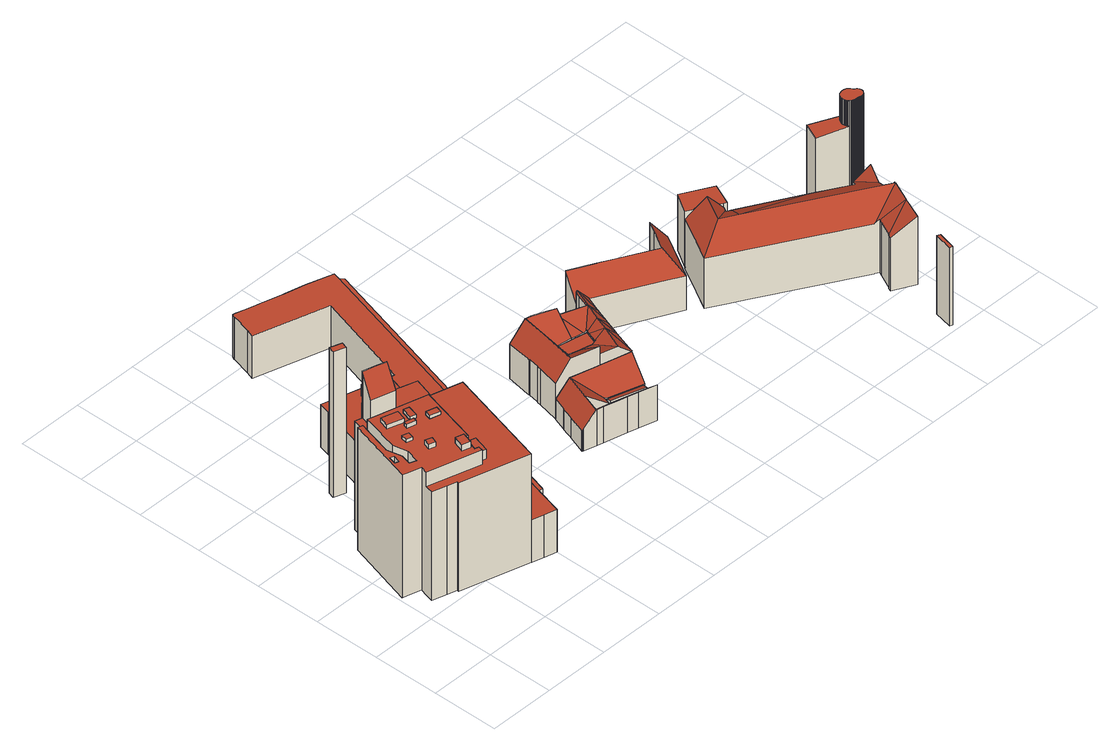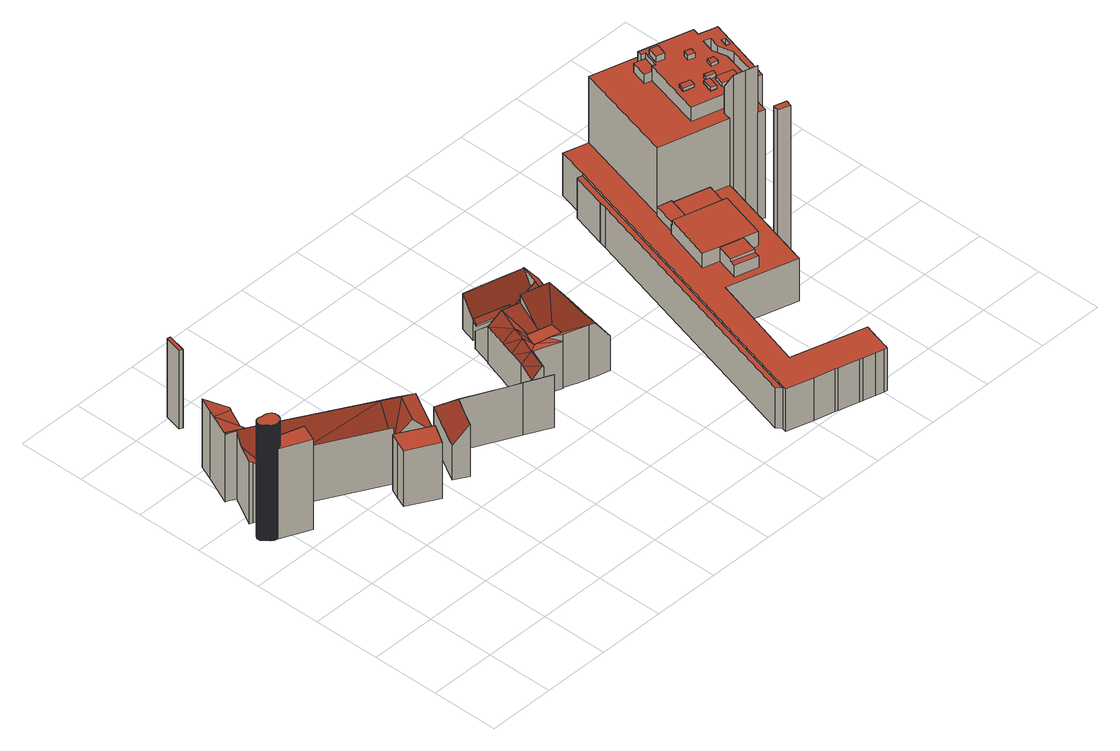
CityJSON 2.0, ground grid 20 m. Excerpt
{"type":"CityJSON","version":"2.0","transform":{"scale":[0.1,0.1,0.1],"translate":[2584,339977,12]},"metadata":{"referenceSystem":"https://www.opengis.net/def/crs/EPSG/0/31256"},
"CityObjects":{
"building1":{"type":"Building","children":["building1-1","building1-2","building1-3","building1-4","building1-5","building1-6","building1-7","building1-8","building1-9","building1-10","building1-11","building1-12","building1-13","building1-14"]},
"building1-1":{"type":"BuildingPart","attributes":{"Blattnummer":"105080","HoeheDach":"54","HoeheGrund":"14","NiedrigsteTraufeDesGebaeudes":"54","roofType":"FLACHDACH","measuredHeight":40.86},"parents":["building1"],"geometry":[{"type":"Solid","lod":"2","boundaries":[[[[0,1,2,3]],[[4,5,6,7]],[[5,0,3,6]],[[4,1,0,5]],[[7,2,1,4]],[[6,3,2,7]]]],"semantics":{"surfaces":[{"type":"GroundSurface"},{"type":"RoofSurface","Dachneigung":"90.0","Dachorientierung":"-1.0","Flaeche":"3.57"},{"type":"WallSurface"}],"values":[[0,1,2,2,2,2]]}}]},
"building1-2":{"type":"BuildingPart","attributes":{"Blattnummer":"105080","HoeheDach":"55","HoeheGrund":"13","NiedrigsteTraufeDesGebaeudes":"55","roofType":"FLACHDACH","measuredHeight":41.43},"parents":["building1"],"geometry":[{"type":"Solid","lod":"2","boundaries":[[[[8,9,10,11]],[[12,13,14,15]],[[13,8,11,14]],[[12,9,8,13]],[[15,10,9,12]],[[14,11,10,15]]]],"semantics":{"surfaces":[{"type":"GroundSurface"},{"type":"RoofSurface","Dachneigung":"90.0","Dachorientierung":"-1.0","Flaeche":"3.97"},{"type":"WallSurface"}],"values":[[0,1,2,2,2,2]]}}]},
"building1-3":{"type":"BuildingPart","attributes":{"Blattnummer":"105080","HoeheDach":"55","HoeheGrund":"13","NiedrigsteTraufeDesGebaeudes":"55","roofType":"FLACHDACH","measuredHeight":41.87},"parents":["building1"],"geometry":[{"type":"Solid","lod":"2","boundaries":[[[[16,17,18,19]],[[20,21,22,23]],[[21,16,19,22]],[[20,17,16,21]],[[23,18,17,20]],[[22,19,18,23]]]],"semantics":{"surfaces":[{"type":"GroundSurface"},{"type":"RoofSurface","Dachneigung":"90.0","Dachorientierung":"-1.0","Flaeche":"8.36"},{"type":"WallSurface"}],"values":[[0,1,2,2,2,2]]}}]},
"building1-4":{"type":"BuildingPart","attributes":{"Blattnummer":"105080","HoeheDach":"55","HoeheGrund":"14","NiedrigsteTraufeDesGebaeudes":"55","roofType":"FLACHDACH","measuredHeight":41.06},"parents":["building1"],"geometry":[{"type":"Solid","lod":"2","boundaries":[[[[24,25,26,27]],[[28,29,30,31]],[[29,24,27,30]],[[28,25,24,29]],[[31,26,25,28]],[[30,27,26,31]]]],"semantics":{"surfaces":[{"type":"GroundSurface"},{"type":"RoofSurface","Dachneigung":"90.0","Dachorientierung":"-1.0","Flaeche":"15.56"},{"type":"WallSurface"}],"values":[[0,1,2,2,2,2]]}}]},
"building1-5":{"type":"BuildingPart","attributes":{"Blattnummer":"105080","HoeheDach":"55","HoeheGrund":"14","NiedrigsteTraufeDesGebaeudes":"55","roofType":"FLACHDACH","measuredHeight":41.08},"parents":["building1"],"geometry":[{"type":"Solid","lod":"2","boundaries":[[[[32,33,34,35]],[[36,37,38,39]],[[37,32,35,38]],[[36,33,32,37]],[[39,34,33,36]],[[38,35,34,39]]]],"semantics":{"surfaces":[{"type":"GroundSurface"},{"type":"RoofSurface","Dachneigung":"90.0","Dachorientierung":"-1.0","Flaeche":"3.42"},{"type":"WallSurface"}],"values":[[0,1,2,2,2,2]]}}]},
"building1-6":{"type":"BuildingPart","attributes":{"Blattnummer":"105080","HoeheDach":"52","HoeheGrund":"13","NiedrigsteTraufeDesGebaeudes":"52","roofType":"FLACHDACH","measuredHeight":38.28},"parents":["building1"],"geometry":[{"type":"Solid","lod":"2","boundaries":[[[[40,41,42,43]],[[44,45,46,47]],[[45,40,43,46]],[[44,41,40,45]],[[47,42,41,44]],[[46,43,42,47]]]],"semantics":{"surfaces":[{"type":"GroundSurface"},{"type":"RoofSurface","Dachneigung":"90.0","Dachorientierung":"-1.0","Flaeche":"17.29"},{"type":"WallSurface"}],"values":[[0,1,2,2,2,2]]}}]},
"building1-7":{"type":"BuildingPart","attributes":{"Blattnummer":"105080","HoeheDach":"54","HoeheGrund":"13","NiedrigsteTraufeDesGebaeudes":"49","roofType":"FLACHDACH","measuredHeight":40.19},"parents":["building1"],"geometry":[{"type":"Solid","lod":"2","boundaries":[[[[48,49,50,51,52,53,54,55,56,57,58,59,60,61,62,63,64,65,66,67]],[[68,69,70,71]],[[69,72,73,70]],[[72,74,75,73]],[[74,76,77,75]],[[76,78,79,77]],[[78,80,81,79]],[[80,82,83,81]],[[82,84,85,83]],[[86,87,59,58]],[[87,88,60,59]],[[89,90,43,40]],[[91,92,64,63]],[[92,93,65,64]],[[94,95,96,97]],[[98,94,97,99]],[[100,98,99,101]],[[95,100,101,96]],[[102,103,104,105]],[[106,102,105,107]],[[108,106,107,109]],[[103,108,109,104]],[[110,111,112,113]],[[114,110,113,115]],[[116,114,115,117]],[[111,116,117,112]],[[118,119,120,121]],[[122,118,121,123]],[[124,122,123,125]],[[119,124,125,120]],[[126,127,128,129]],[[130,126,129,131]],[[132,130,131,133]],[[127,132,133,128]],[[134,135,136,137]],[[138,134,137,139]],[[140,138,139,141]],[[135,140,141,136]],[[142,143,16,17]],[[144,142,17,18]],[[145,144,18,19]],[[143,145,19,16]],[[146,147,148,149]],[[150,146,149,151]],[[152,150,151,153]],[[147,152,153,148]],[[62,61,41,42]],[[57,56,154,155]],[[56,55,156,154]],[[55,54,157,156]],[[52,51,158,159]],[[51,50,160,158]],[[50,49,161,160]],[[49,48,162,161]],[[48,67,163,162]],[[67,66,164,163]],[[161,162,163,164,165,166,167,71,70,73,75,77,79,81,83,85,168,169,155,154,156,157,170,159,158,160],[40,43,171,42,41,172],[148,153,151,149],[16,19,18,17],[136,141,139,137],[128,133,131,129],[112,117,115,113],[120,125,123,121],[104,109,107,105],[96,101,99,97]],[[173,86,58,57,155,169,168,85,84]],[[53,52,159,170,157,54]],[[166,174,175,68,71,167]],[[65,93,174,166,165,164,66]],[[63,62,42,171,43,90,91]],[[41,61,60,88,89,40,172]],[[174,93,92,91,90,89,88,87,86,173,84,82,80,78,76,74,72,69,68,175],[94,98,100,95],[102,106,108,103],[110,114,116,111],[118,122,124,119],[126,130,132,127],[134,138,140,135],[142,144,145,143],[146,150,152,147]]]],"semantics":{"surfaces":[{"type":"RoofSurface","Dachneigung":"90.0","Dachorientierung":"-1.0","Flaeche":"497.1"},{"type":"WallSurface"},{"type":"GroundSurface"},{"type":"RoofSurface","Dachneigung":"90.0","Dachorientierung":"-1.0","Flaeche":"428.36"}],"values":[[0,1,1,1,1,1,1,1,1,1,1,1,1,1,1,1,1,1,1,1,1,1,1,1,1,1,1,1,1,1,1,1,1,1,1,1,1,1,1,1,1,1,1,1,1,1,1,1,1,1,1,1,1,1,1,1,2,1,1,1,1,1,1,3]]}}]},
"building1-8":{"type":"BuildingPart","attributes":{"Blattnummer":"105080","HoeheDach":"55","HoeheGrund":"14","NiedrigsteTraufeDesGebaeudes":"55","roofType":"FLACHDACH","measuredHeight":41},"parents":["building1"],"geometry":[{"type":"Solid","lod":"2","boundaries":[[[[176,177,178,179]],[[180,181,182,183]],[[181,176,179,182]],[[180,177,176,181]],[[183,178,177,180]],[[182,179,178,183]]]],"semantics":{"surfaces":[{"type":"GroundSurface"},{"type":"RoofSurface","Dachneigung":"90.0","Dachorientierung":"-1.0","Flaeche":"5.95"},{"type":"WallSurface"}],"values":[[0,1,2,2,2,2]]}}]},
"building1-9":{"type":"BuildingPart","attributes":{"Blattnummer":"105080","HoeheDach":"64","HoeheGrund":"14","NiedrigsteTraufeDesGebaeudes":"57","roofType":"PULTDACH","measuredHeight":50.42},"parents":["building1"],"geometry":[{"type":"Solid","lod":"2","boundaries":[[[[184,185,186,187,188,189]],[[184,190,191,185]],[[187,192,193,188]],[[192,194,195,193]],[[195,194,191,190]],[[185,191,194,192,187,186]],[[189,188,193,195,190,184]]]],"semantics":{"surfaces":[{"type":"WallSurface"},{"type":"GroundSurface"},{"type":"RoofSurface","Dachneigung":"31.56","Dachorientierung":"195.13","Flaeche":"56.15"}],"values":[[0,0,0,0,0,1,2]]}}]},
"building1-10":{"type":"BuildingPart","attributes":{"Blattnummer":"105080","HoeheDach":"54","HoeheGrund":"14","NiedrigsteTraufeDesGebaeudes":"54","roofType":"FLACHDACH","measuredHeight":40.92},"parents":["building1"],"geometry":[{"type":"Solid","lod":"2","boundaries":[[[[196,197,198,199]],[[200,201,202,203]],[[201,196,199,202]],[[200,197,196,201]],[[203,198,197,200]],[[202,199,198,203]]]],"semantics":{"surfaces":[{"type":"GroundSurface"},{"type":"RoofSurface","Dachneigung":"90.0","Dachorientierung":"-1.0","Flaeche":"5.78"},{"type":"WallSurface"}],"values":[[0,1,2,2,2,2]]}}]},
"building1-11":{"type":"BuildingPart","attributes":{"Blattnummer":"105080","HoeheDach":"61","HoeheGrund":"14","NiedrigsteTraufeDesGebaeudes":"61","roofType":"FLACHDACH","measuredHeight":47.53},"parents":["building1"],"geometry":[{"type":"Solid","lod":"2","boundaries":[[[[204,205,206,207]],[[208,209,210,211]],[[209,204,207,210]],[[208,205,204,209]],[[211,206,205,208]],[[210,207,206,211]]]],"semantics":{"surfaces":[{"type":"GroundSurface"},{"type":"RoofSurface","Dachneigung":"90.0","Dachorientierung":"-1.0","Flaeche":"6.71"},{"type":"WallSurface"}],"values":[[0,1,2,2,2,2]]}}]},
"building1-12":{"type":"BuildingPart","attributes":{"Blattnummer":"105080","HoeheDach":"32","HoeheGrund":"14","NiedrigsteTraufeDesGebaeudes":"30","roofType":"FLACHDACH","measuredHeight":18.18},"parents":["building1"],"geometry":[{"type":"Solid","lod":"2","boundaries":[[[[212,213,214,215]],[[216,217,218,219,220,221,222,223,224]],[[225,226,227,228]],[[229,230,231,232,233,234]],[[235,236,237,238]],[[214,213,239,240]],[[222,221,241,242]],[[220,219,228,227]],[[218,217,243,244]],[[226,225,238,237]],[[233,232,212,215]],[[230,229,245,246]],[[229,234,247,245]],[[236,235,248,249]],[[246,245,247,250,240,239,242,241,251,252,249,248,253,254,244,243,255]],[[220,227,226,237,236,249,252,251,241,221]],[[254,253,248,235,238,225,228,219,218,244]],[[232,231,216,224,223,213,212]],[[230,246,255,243,217,216,231]],[[247,234,233,215,214,240,250]],[[223,222,242,239,213]]]],"semantics":{"surfaces":[{"type":"RoofSurface","Dachneigung":"90.0","Dachorientierung":"-1.0","Flaeche":"89.34"},{"type":"RoofSurface","Dachneigung":"90.0","Dachorientierung":"-1.0","Flaeche":"240.09"},{"type":"RoofSurface","Dachneigung":"90.0","Dachorientierung":"-1.0","Flaeche":"37.11"},{"type":"RoofSurface","Dachneigung":"90.0","Dachorientierung":"-1.0","Flaeche":"34.24"},{"type":"RoofSurface","Dachneigung":"90.0","Dachorientierung":"-1.0","Flaeche":"12.07"},{"type":"WallSurface"},{"type":"GroundSurface"}],"values":[[0,1,2,3,4,5,5,5,5,5,5,5,5,5,6,5,5,5,5,5,5]]}}]},
"building1-13":{"type":"BuildingPart","attributes":{"Blattnummer":"105080","HoeheDach":"27","HoeheGrund":"13","NiedrigsteTraufeDesGebaeudes":"27","roofType":"FLACHDACH","measuredHeight":13.97},"parents":["building1"],"geometry":[{"type":"Solid","lod":"2","boundaries":[[[[256,257,258,259,260,261,262,263,264,265,266,267,268,269,270,271,272,273,274,275,276,277,278,279,280,281],[282,283,284,285,286,287,288,289,290,291,292]],[[293,294,295,296,297,298,299,300,301,302,303,304,305,306,307,308,309,310,311,312,313,314,315,316,317,318],[319,320,321,322,323,324,325,326,327,328,329]],[[316,256,281,317]],[[315,257,256,316]],[[314,258,257,315]],[[313,259,258,314]],[[312,260,259,313]],[[311,261,260,312]],[[310,262,261,311]],[[309,263,262,310]],[[308,264,263,309]],[[307,265,264,308]],[[306,266,265,307]],[[305,267,266,306]],[[304,268,267,305]],[[303,269,268,304]],[[302,270,269,303]],[[301,271,270,302]],[[300,272,271,301]],[[299,273,272,300]],[[298,274,273,299]],[[297,275,274,298]],[[296,276,275,297]],[[295,277,276,296]],[[294,278,277,295]],[[293,279,278,294]],[[318,280,279,293]],[[317,281,280,318]],[[327,282,292,328]],[[326,283,282,327]],[[325,284,283,326]],[[324,285,284,325]],[[323,286,285,324]],[[322,287,286,323]],[[321,288,287,322]],[[320,289,288,321]],[[319,290,289,320]],[[329,291,290,319]],[[328,292,291,329]]]],"semantics":{"surfaces":[{"type":"GroundSurface"},{"type":"RoofSurface","Dachneigung":"90.0","Dachorientierung":"-1.0","Flaeche":"1294.94"},{"type":"WallSurface"}],"values":[[0,1,2,2,2,2,2,2,2,2,2,2,2,2,2,2,2,2,2,2,2,2,2,2,2,2,2,2,2,2,2,2,2,2,2,2,2,2,2]]}}]},
"building1-14":{"type":"BuildingPart","attributes":{"Blattnummer":"105080","HoeheDach":"26","HoeheGrund":"13","NiedrigsteTraufeDesGebaeudes":"26","roofType":"FLACHDACH","measuredHeight":12.99},"parents":["building1"],"geometry":[{"type":"Solid","lod":"2","boundaries":[[[[330,331,332,333,334,335,336,337]],[[338,339,340,341,342,343,344,345]],[[343,330,337,344]],[[342,331,330,343]],[[341,332,331,342]],[[340,333,332,341]],[[339,334,333,340]],[[338,335,334,339]],[[345,336,335,338]],[[344,337,336,345]]]],"semantics":{"surfaces":[{"type":"GroundSurface"},{"type":"RoofSurface","Dachneigung":"90.0","Dachorientierung":"-1.0","Flaeche":"152.0"},{"type":"WallSurface"}],"values":[[0,1,2,2,2,2,2,2,2,2]]}}]},
"building2":{"type":"Building","attributes":{"Blattnummer":"105080","HoeheDach":"25","HoeheGrund":"13","NiedrigsteTraufeDesGebaeudes":"19","roofType":"PULTDACH","measuredHeight":11.81},"geometry":[{"type":"Solid","lod":"2","boundaries":[[[[346,347,348,349]],[[347,350,351,348]],[[352,353,354,355]],[[356,357,358,359]],[[357,346,349,358]],[[360,361,362,363]],[[361,364,365,362]],[[364,366,367,365]],[[368,369,370,371]],[[369,372,373,370]],[[352,355,374]],[[375,376,377,378]],[[376,379,380,377]],[[379,381,382,380]],[[381,383,384,382]],[[385,386,387,388,389,390,391,367,366,392]],[[393,394,395,396,397,398,399,400,401,402]],[[395,394,393,402,401,403,404,378,377,380,382,384,405,371,370,373,406,359,358,349,348,351,407,408,409,363,362,365,367,391,390,389,388,410]],[[356,353,352,411,392,366,364,361,360,412,413,414,350,347,346,357]],[[398,397,396,415,387,386,385,399]],[[396,395,410,388,387,415]],[[404,403,416,374,375,378]],[[401,400,416,403]],[[384,383,417,368,371,405]],[[412,360,363,409,408,413]],[[373,372,354,353,356,359,406]],[[414,413,408,407,351,350]],[[416,400,399,385,392,411,352,374]],[[369,368,417,383,381,379,376,375,374,355,354,372]]]],"semantics":{"surfaces":[{"type":"WallSurface"},{"type":"GroundSurface"},{"type":"RoofSurface","Dachneigung":"37.85","Dachorientierung":"289.04","Flaeche":"92.45"},{"type":"RoofSurface","Dachneigung":"45.2","Dachorientierung":"194.32","Flaeche":"126.64"},{"type":"RoofSurface","Dachneigung":"51.09","Dachorientierung":"109.0","Flaeche":"47.85"},{"type":"RoofSurface","Dachneigung":"46.09","Dachorientierung":"14.64","Flaeche":"138.13"}],"values":[[0,0,0,0,0,0,0,0,0,0,0,0,0,0,0,0,0,1,2,3,0,0,0,0,0,0,0,4,5]]}}]},
"building3":{"type":"Building","attributes":{"Blattnummer":"105080","HoeheDach":"20","HoeheGrund":"13","NiedrigsteTraufeDesGebaeudes":"20","roofType":"FLACHDACH","measuredHeight":7.11},"geometry":[{"type":"Solid","lod":"2","boundaries":[[[[418,419,420,416]],[[419,421,422,420]],[[422,421,423,424,425,426]],[[418,416,425,424]],[[426,425,416,420,422]],[[421,419,418,424,423]]]],"semantics":{"surfaces":[{"type":"WallSurface"},{"type":"GroundSurface"},{"type":"RoofSurface","Dachneigung":"70.62","Dachorientierung":"16.51","Flaeche":"20.37"}],"values":[[0,0,0,0,1,2]]}}]},
"building4":{"type":"Building","children":["building4-1","building4-2","building4-3","building4-4"]},
"building4-1":{"type":"BuildingPart","attributes":{"Blattnummer":"105080","HoeheDach":"24","HoeheGrund":"13","NiedrigsteTraufeDesGebaeudes":"24","roofType":"FLACHDACH","measuredHeight":11.47},"parents":["building4"],"geometry":[{"type":"Solid","lod":"2","boundaries":[[[[427,428,429,430,431]],[[432,433,434,435,436]],[[434,427,431,435]],[[433,428,427,434]],[[432,429,428,433]],[[436,430,429,432]],[[435,431,430,436]]]],"semantics":{"surfaces":[{"type":"GroundSurface"},{"type":"RoofSurface","Dachneigung":"90.0","Dachorientierung":"-1.0","Flaeche":"36.41"},{"type":"WallSurface"}],"values":[[0,1,2,2,2,2,2]]}}]},
"building4-2":{"type":"BuildingPart","attributes":{"Blattnummer":"105080","HoeheDach":"30","HoeheGrund":"13","NiedrigsteTraufeDesGebaeudes":"24","roofType":"PULTDACH","measuredHeight":17.32},"parents":["building4"],"geometry":[{"type":"Solid","lod":"2","boundaries":[[[[437,438,439,440]],[[441,442,443,444]],[[442,445,446,443]],[[447,448,449,450]],[[451,452,440,439,453,450,449,454,455,456,457,458,444,443,446,459]],[[460,461,462,463,464,465,448,447,466,438,437]],[[464,463,456,455,454,449,448,465]],[[462,467,441,444,458,457,456,463]],[[459,446,445,468,461,451]],[[451,461,460,437,440,452]],[[466,447,450,453,439,438]],[[468,445,442,441,467,462,461]]]],"semantics":{"surfaces":[{"type":"WallSurface"},{"type":"GroundSurface"},{"type":"RoofSurface","Dachneigung":"44.85","Dachorientierung":"205.53","Flaeche":"225.08"},{"type":"RoofSurface","Dachneigung":"38.1","Dachorientierung":"120.21","Flaeche":"96.65"}],"values":[[0,0,0,0,1,2,0,0,0,0,0,3]]}}]},
"building4-3":{"type":"BuildingPart","attributes":{"Blattnummer":"105080","HoeheDach":"31","HoeheGrund":"13","NiedrigsteTraufeDesGebaeudes":"24","roofType":"SATTELDACH","measuredHeight":17.64},"parents":["building4"],"geometry":[{"type":"Solid","lod":"2","boundaries":[[[[469,470,471]],[[472,473,474,475]],[[473,476,477,474]],[[476,478,477]],[[479,480,481,482]],[[480,483,484,481]],[[483,485,486,484]],[[471,487,488,489]],[[487,490,491,488]],[[492,493,494,495]],[[496,491,490,497,498,472,475,499]],[[500,501,502,503,504,505,506,469,471,489]],[[507,503,502,501,500,489,488,491,496,499,475,474,477,508,482,481,484,486,509,510,511,512,513,514,495,494]],[[515,516,517,518,519,485,483,480,479,520,478,476,473,472,498]],[[470,469,506,505,521,517,516,515,498]],[[521,522,513,512,511,510,518,517]],[[494,493,523,504,503,507]],[[492,495,514,513,522,524]],[[519,518,510,509,486,485]],[[520,479,482,508,477,478]],[[504,523,493,492,524,522,521,505]],[[490,487,471,470,498,497]]]],"semantics":{"surfaces":[{"type":"RoofSurface","Dachneigung":"90.0","Dachorientierung":"-1.0","Flaeche":"0.05"},{"type":"WallSurface"},{"type":"GroundSurface"},{"type":"RoofSurface","Dachneigung":"35.84","Dachorientierung":"280.9","Flaeche":"145.68"},{"type":"RoofSurface","Dachneigung":"35.84","Dachorientierung":"100.9","Flaeche":"89.88"},{"type":"RoofSurface","Dachneigung":"49.73","Dachorientierung":"197.99","Flaeche":"57.15"},{"type":"RoofSurface","Dachneigung":"50.92","Dachorientierung":"14.32","Flaeche":"62.04"}],"values":[[0,1,1,1,1,1,1,1,1,1,1,1,2,3,4,1,1,1,1,1,5,6]]}}]},
"building4-4":{"type":"BuildingPart","attributes":{"Blattnummer":"105080","HoeheDach":"28","HoeheGrund":"13","NiedrigsteTraufeDesGebaeudes":"25","roofType":"SATTELDACH","measuredHeight":15.48},"parents":["building4"],"geometry":[{"type":"Solid","lod":"2","boundaries":[[[[525,526,527,528]],[[529,530,531,532,533]],[[534,529,533,387]],[[535,530,529]],[[536,537,535,529]],[[537,536,538,539,540]],[[541,536,529,542]],[[543,542,529,534]],[[544,538,536,545]],[[545,536,541]],[[546,547,538]],[[548,549,550,546,538]],[[551,548,538,552]],[[553,552,538,544]],[[554,548,551]],[[528,527,555,556]],[[557,538,547]],[[550,549,439,558]],[[559,560,387,533,561,562,563,564]],[[565,566,567,540,539,568,525,528,556,569]],[[530,535,537,540,567,570,571,572,573,531]],[[574,575,576,577,578,553,544,545,541,542,543,579]],[[580,578,577,576,575,574,579,581,560,559,564,563,582,583,584,573,572,571,570,567,566,565,569,556,555,585,586,587,588,589,558,439,590,440,591]],[[533,532,592,593,562,561]],[[532,531,573,584,583,582,593,592]],[[594,557,588,587,586,585,526,595]],[[547,546,550,558,589,588,557]],[[554,440,590,439,549,548]],[[580,591,440,554,551,552,553,578]],[[581,579,543,534,387,560]],[[526,585,555,527]],[[593,582,563,562]],[[568,539,538,557,594,595,526,525]]]],"semantics":{"surfaces":[{"type":"RoofSurface","Dachneigung":"62.84","Dachorientierung":"189.01","Flaeche":"12.9"},{"type":"RoofSurface","Dachneigung":"46.08","Dachorientierung":"291.5","Flaeche":"20.33"},{"type":"RoofSurface","Dachneigung":"48.19","Dachorientierung":"111.47","Flaeche":"20.9"},{"type":"RoofSurface","Dachneigung":"45.88","Dachorientierung":"293.63","Flaeche":"6.45"},{"type":"RoofSurface","Dachneigung":"44.76","Dachorientierung":"291.3","Flaeche":"10.8"},{"type":"RoofSurface","Dachneigung":"44.71","Dachorientierung":"291.75","Flaeche":"13.58"},{"type":"RoofSurface","Dachneigung":"46.05","Dachorientierung":"111.3","Flaeche":"11.41"},{"type":"RoofSurface","Dachneigung":"46.15","Dachorientierung":"109.28","Flaeche":"18.46"},{"type":"RoofSurface","Dachneigung":"44.71","Dachorientierung":"111.75","Flaeche":"13.73"},{"type":"RoofSurface","Dachneigung":"44.96","Dachorientierung":"109.28","Flaeche":"9.75"},{"type":"RoofSurface","Dachneigung":"43.01","Dachorientierung":"293.63","Flaeche":"0.14"},{"type":"RoofSurface","Dachneigung":"41.01","Dachorientierung":"291.45","Flaeche":"3.17"},{"type":"RoofSurface","Dachneigung":"43.04","Dachorientierung":"111.44","Flaeche":"14.92"},{"type":"RoofSurface","Dachneigung":"43.04","Dachorientierung":"109.28","Flaeche":"8.42"},{"type":"RoofSurface","Dachneigung":"41.02","Dachorientierung":"109.28","Flaeche":"12.29"},{"type":"WallSurface"},{"type":"GroundSurface"},{"type":"RoofSurface","Dachneigung":"64.81","Dachorientierung":"14.32","Flaeche":"36.42"},{"type":"RoofSurface","Dachneigung":"59.64","Dachorientierung":"200.45","Flaeche":"30.83"}],"values":[[0,1,2,3,4,5,6,7,8,9,10,11,12,13,14,15,15,15,15,15,15,15,16,17,15,15,15,15,15,15,15,15,18]]}}]},
"building5":{"type":"Building","children":["building5-1","building5-2","building5-3","building5-4"]},
"building5-1":{"type":"BuildingPart","attributes":{"Blattnummer":"105080","HoeheDach":"31","HoeheGrund":"13","NiedrigsteTraufeDesGebaeudes":"31","roofType":"FLACHDACH","measuredHeight":18.22},"parents":["building5"],"geometry":[{"type":"Solid","lod":"2","boundaries":[[[[596,597,598,599,600,601]],[[602,603,604,605,606,607]],[[605,596,601,606]],[[604,597,596,605]],[[603,598,597,604]],[[602,599,598,603]],[[607,600,599,602]],[[606,601,600,607]]]],"semantics":{"surfaces":[{"type":"GroundSurface"},{"type":"RoofSurface","Dachneigung":"90.0","Dachorientierung":"-1.0","Flaeche":"71.63"},{"type":"WallSurface"}],"values":[[0,1,2,2,2,2,2,2]]}}]},
"building5-2":{"type":"BuildingPart","attributes":{"Blattnummer":"105080","HoeheDach":"40","HoeheGrund":"14","NiedrigsteTraufeDesGebaeudes":"40","roofType":"FLACHDACH","measuredHeight":25.61},"parents":["building5"],"geometry":[{"type":"Solid","lod":"2","boundaries":[[[[608,609,610,611]],[[612,613,614,615]],[[613,608,611,614]],[[612,609,608,613]],[[615,610,609,612]],[[614,611,610,615]]]],"semantics":{"surfaces":[{"type":"GroundSurface"},{"type":"RoofSurface","Dachneigung":"90.0","Dachorientierung":"-1.0","Flaeche":"5.25"},{"type":"WallSurface"}],"values":[[0,1,2,2,2,2]]}}]},
"building5-3":{"type":"BuildingPart","attributes":{"Blattnummer":"105080","HoeheDach":"43","HoeheGrund":"14","NiedrigsteTraufeDesGebaeudes":"43","roofType":"FLACHDACH","measuredHeight":29.41},"parents":["building5"],"geometry":[{"type":"Solid","lod":"2","boundaries":[[[[616,617,618,619,620,621,622,623,624,625,626,627,628,629,630,631,632,633,634,635,636,637,638,639,640,641,642,643,644,645]],[[646,647,648,649,650,651,652,653,654,655,656,657,658,659,660,661,662,663,664,665,666,667,668,669,670,671,672,673,674,675]],[[673,616,645,674]],[[672,617,616,673]],[[671,618,617,672]],[[670,619,618,671]],[[669,620,619,670]],[[668,621,620,669]],[[667,622,621,668]],[[666,623,622,667]],[[665,624,623,666]],[[664,625,624,665]],[[663,626,625,664]],[[662,627,626,663]],[[661,628,627,662]],[[660,629,628,661]],[[659,630,629,660]],[[658,631,630,659]],[[657,632,631,658]],[[656,633,632,657]],[[655,634,633,656]],[[654,635,634,655]],[[653,636,635,654]],[[652,637,636,653]],[[651,638,637,652]],[[650,639,638,651]],[[649,640,639,650]],[[648,641,640,649]],[[647,642,641,648]],[[646,643,642,647]],[[675,644,643,646]],[[674,645,644,675]]]],"semantics":{"surfaces":[{"type":"GroundSurface"},{"type":"RoofSurface","Dachneigung":"90.0","Dachorientierung":"-1.0","Flaeche":"43.64"},{"type":"WallSurface"}],"values":[[0,1,2,2,2,2,2,2,2,2,2,2,2,2,2,2,2,2,2,2,2,2,2,2,2,2,2,2,2,2,2,2]]}}]},
"building5-4":{"type":"BuildingPart","attributes":{"Blattnummer":"105080","HoeheDach":"52","HoeheGrund":"14","NiedrigsteTraufeDesGebaeudes":"52","roofType":"FLACHDACH","measuredHeight":37.73},"parents":["building5"],"geometry":[{"type":"Solid","lod":"2","boundaries":[[[[644,643,642,641,640,639,638,637,636,635,634,633,632,631,630,629,628,627,626,625,624,623,622,621,620,619,676,677,678,679,680,681,682,683,684,685,686,687,688,689,690,691,692,693,694,695,696,697,698,699,700,701,702,703,704,705,706,707,708,709,710,711,712,713,714,715,716,717,718,719,720,721,722,723,724,725,726,727,728,729,730,731,732,733,734,735,645]],[[736,737,738,739,740,741,742,743,744,745,746,747,748,749,750,751,752,753,754,755,756,757,758,759,760,761,762,763,764,765,766,767,768,769,770,771,772,773,774,775,776,777,778,779,780,781,782,783,784,785,786,787,788,789,790,791,792,793,794,795,796,797,798,799,800,801,802,803,804,805,806,807,808,809,810,811,812,813,814,815,816,817,818,819,820,821,822]],[[820,644,645,821]],[[819,643,644,820]],[[818,642,643,819]],[[817,641,642,818]],[[816,640,641,817]],[[815,639,640,816]],[[814,638,639,815]],[[813,637,638,814]],[[812,636,637,813]],[[811,635,636,812]],[[810,634,635,811]],[[809,633,634,810]],[[808,632,633,809]],[[807,631,632,808]],[[806,630,631,807]],[[805,629,630,806]],[[804,628,629,805]],[[803,627,628,804]],[[802,626,627,803]],[[801,625,626,802]],[[800,624,625,801]],[[799,623,624,800]],[[798,622,623,799]],[[797,621,622,798]],[[796,620,621,797]],[[795,619,620,796]],[[794,676,619,795]],[[793,677,676,794]],[[792,678,677,793]],[[791,679,678,792]],[[790,680,679,791]],[[789,681,680,790]],[[788,682,681,789]],[[787,683,682,788]],[[786,684,683,787]],[[785,685,684,786]],[[784,686,685,785]],[[783,687,686,784]],[[782,688,687,783]],[[781,689,688,782]],[[780,690,689,781]],[[779,691,690,780]],[[778,692,691,779]],[[777,693,692,778]],[[776,694,693,777]],[[775,695,694,776]],[[774,696,695,775]],[[773,697,696,774]],[[772,698,697,773]],[[771,699,698,772]],[[770,700,699,771]],[[769,701,700,770]],[[768,702,701,769]],[[767,703,702,768]],[[766,704,703,767]],[[765,705,704,766]],[[764,706,705,765]],[[763,707,706,764]],[[762,708,707,763]],[[761,709,708,762]],[[760,710,709,761]],[[759,711,710,760]],[[758,712,711,759]],[[757,713,712,758]],[[756,714,713,757]],[[755,715,714,756]],[[754,716,715,755]],[[753,717,716,754]],[[752,718,717,753]],[[751,719,718,752]],[[750,720,719,751]],[[749,721,720,750]],[[748,722,721,749]],[[747,723,722,748]],[[746,724,723,747]],[[745,725,724,746]],[[744,726,725,745]],[[743,727,726,744]],[[742,728,727,743]],[[741,729,728,742]],[[740,730,729,741]],[[739,731,730,740]],[[738,732,731,739]],[[737,733,732,738]],[[736,734,733,737]],[[822,735,734,736]],[[821,645,735,822]]]],"semantics":{"surfaces":[{"type":"GroundSurface"},{"type":"RoofSurface","Dachneigung":"90.0","Dachorientierung":"-1.0","Flaeche":"20.9"},{"type":"WallSurface"}],"values":[[0,1,2,2,2,2,2,2,2,2,2,2,2,2,2,2,2,2,2,2,2,2,2,2,2,2,2,2,2,2,2,2,2,2,2,2,2,2,2,2,2,2,2,2,2,2,2,2,2,2,2,2,2,2,2,2,2,2,2,2,2,2,2,2,2,2,2,2,2,2,2,2,2,2,2,2,2,2,2,2,2,2,2,2,2,2,2,2,2]]}}]},
"building6":{"type":"Building","attributes":{"Blattnummer":"105080","HoeheDach":"35","HoeheGrund":"13","NiedrigsteTraufeDesGebaeudes":"29","roofType":"SATTELDACH","measuredHeight":22.24},"geometry":[{"type":"Solid","lod":"2","boundaries":[[[[823,824,825,826]],[[827,828,826,825,829]],[[827,829,830]],[[831,832,833,834,835]],[[836,837,838,839,833,832]],[[837,836,840,841,842]],[[843,844,845,846]],[[847,848,849]],[[831,835,850,851]],[[835,834,852,850]],[[839,838,853,854]],[[855,856,857,858]],[[844,843,859,860]],[[861,862,841,840,863,864,829,825,865,866]],[[830,867,855,858,868,869,870,871,828,827]],[[872,873,874,875,876,847,849,863,840,836,832,831,851]],[[877,878,879,880,842,841,862,861,866,865,881,882]],[[883,884,876,875,874,873,872,851,850,852,885,854,853,886,880,879,878,877,882,881,887,888,889,890,891,871,870,869,868,858,857,892,860,859,893]],[[847,876,884,883,894,848]],[[893,859,843,846,894,883]],[[844,860,892,857,856,845]],[[837,842,880,886,853,838]],[[833,839,854,885,852,834]],[[891,890,823,826,828,871]],[[823,890,889,888,895,824]],[[896,895,888,887,881,865]],[[863,849,848,894,846,845,856,855,867,830,829,864]],[[824,895,896,865,825]]]],"semantics":{"surfaces":[{"type":"RoofSurface","Dachneigung":"42.75","Dachorientierung":"119.28","Flaeche":"32.89"},{"type":"RoofSurface","Dachneigung":"59.45","Dachorientierung":"29.69","Flaeche":"28.5"},{"type":"RoofSurface","Dachneigung":"59.45","Dachorientierung":"28.95","Flaeche":"79.65"},{"type":"RoofSurface","Dachneigung":"55.73","Dachorientierung":"293.61","Flaeche":"35.9"},{"type":"RoofSurface","Dachneigung":"54.55","Dachorientierung":"296.66","Flaeche":"26.75"},{"type":"RoofSurface","Dachneigung":"54.43","Dachorientierung":"293.61","Flaeche":"34.54"},{"type":"RoofSurface","Dachneigung":"51.17","Dachorientierung":"293.61","Flaeche":"19.31"},{"type":"RoofSurface","Dachneigung":"51.17","Dachorientierung":"293.6","Flaeche":"0.07"},{"type":"WallSurface"},{"type":"RoofSurface","Dachneigung":"49.26","Dachorientierung":"209.68","Flaeche":"407.12"},{"type":"GroundSurface"},{"type":"RoofSurface","Dachneigung":"60.46","Dachorientierung":"29.69","Flaeche":"214.58"},{"type":"RoofSurface","Dachneigung":"44.45","Dachorientierung":"299.28","Flaeche":"102.91"}],"values":[[0,1,2,3,4,5,6,7,8,8,8,8,8,9,8,8,8,10,8,8,8,8,8,8,8,8,11,12]]}}]}
},
"vertices":[
[104,381,15],[108,399,15],[127,394,15],[122,376,15],[108,399,424],[104,381,424],[122,376,424],[127,394,424],
[124,323,15],[129,342,15],[149,335,15],[143,317,15],[129,342,429],[124,323,429],[143,317,429],[149,335,429],
[175,258,14],[185,290,14],[209,283,14],[199,251,14],[185,290,433],[175,258,433],[199,251,433],[209,283,433],
[118,481,16],[166,467,16],[157,437,16],[109,452,16],[166,467,427],[118,481,427],[109,452,427],[157,437,427],
[145,417,16],[148,429,16],[175,422,16],[172,410,16],[148,429,426],[145,417,426],[172,410,426],[175,422,426],
[216,289,14],[249,280,14],[235,231,14],[202,240,14],[249,280,397],[216,289,397],[202,240,397],[235,231,397],
[120,222,368],[119,217,368],[323,161,368],[408,472,368],[203,527,368],[199,510,368],[197,503,368],[127,522,368],[138,561,368],[117,567,368],[102,512,368],[276,465,368],[228,286,368],[249,280,368],[235,231,368],[214,237,368],[211,223,368],[54,266,368],[48,242,368],[91,230,368],[5,303,415],[64,508,415],[64,508,14],[5,303,14],[78,504,415],[78,504,14],[49,398,415],[49,398,14],[59,353,415],[59,353,14],[51,322,415],[51,322,14],[71,314,415],[71,314,14],[82,354,415],[82,354,14],[72,396,415],[72,396,14],[102,512,415],[276,465,415],[228,286,415],[216,289,415],[202,240,415],[214,237,415],[211,223,415],[54,266,415],[33,370,415],[26,348,415],[26,348,14],[33,370,14],[44,366,415],[44,366,14],[37,344,415],[37,344,14],[108,399,415],[104,381,415],[104,381,14],[108,399,14],[127,394,415],[127,394,14],[122,376,415],[122,376,14],[118,481,415],[109,452,415],[109,452,14],[118,481,14],[166,467,415],[166,467,14],[157,437,415],[157,437,14],[129,342,415],[124,323,415],[124,323,14],[129,342,14],[149,335,415],[149,335,14],[143,317,415],[143,317,14],[148,429,415],[145,417,415],[145,417,14],[148,429,14],[175,422,415],[175,422,14],[172,410,415],[172,410,14],[181,463,415],[172,431,415],[172,431,14],[181,463,14],[198,458,415],[198,458,14],[189,426,415],[189,426,14],[185,290,415],[175,258,415],[209,283,415],[199,251,415],[214,417,415],[210,399,415],[210,399,14],[214,417,14],[245,409,415],[245,409,14],[240,391,415],[240,391,14],[138,561,14],[117,567,14],[127,522,14],[197,503,14],[408,472,14],[203,527,14],[323,161,14],[119,217,14],[120,222,14],[91,230,14],[48,242,14],[54,266,14],[60,287,14],[18,299,14],[99,498,14],[102,512,14],[199,510,14],[214,237,14],[228,286,14],[99,498,415],[60,287,415],[18,299,415],
[172,431,16],[181,463,16],[198,458,16],[189,426,16],[181,463,426],[172,431,426],[189,426,426],[198,458,426],
[197,503,455],[197,503,17],[199,510,17],[207,542,17],[207,542,521],[199,510,467],[127,522,455],[127,522,17],[173,552,17],[173,552,521],[138,561,17],[138,561,521],
[210,399,15],[214,417,15],[245,409,15],[240,391,15],[214,417,425],[210,399,425],[240,391,425],[245,409,425],
[171,704,19],[206,692,19],[200,674,19],[165,686,19],[206,692,494],[171,704,494],[165,686,494],[200,674,494],
[393,564,176],[284,593,176],[263,517,176],[371,487,176],[439,551,198],[481,693,198],[433,707,198],[433,708,198],[366,726,198],[366,725,198],[324,737,198],[284,593,198],[393,564,198],[447,758,197],[380,777,197],[366,726,197],[433,708,197],[433,549,182],[438,548,182],[439,551,182],[393,564,182],[371,487,182],[413,476,182],[452,775,188],[384,794,188],[380,777,188],[447,758,188],[284,593,17],[263,517,17],[366,725,17],[324,737,17],[481,693,17],[433,707,17],[433,549,17],[438,548,17],[413,476,17],[452,775,17],[384,794,17],[371,487,17],[366,726,17],[380,777,17],[447,758,17],[433,708,17],[439,551,17],
[420,230,13],[396,141,13],[360,151,13],[325,160,13],[323,161,13],[408,472,13],[203,527,13],[207,542,13],[282,811,13],[291,845,13],[498,786,13],[585,1085,13],[367,1148,13],[374,1170,13],[390,1229,13],[390,1230,13],[393,1239,13],[402,1237,13],[426,1230,13],[461,1220,13],[471,1218,13],[531,1201,13],[540,1198,13],[600,1184,13],[679,1160,13],[676,1147,13],[384,794,13],[366,725,13],[324,737,13],[284,593,13],[263,517,13],[413,476,13],[433,549,13],[438,548,13],[481,693,13],[433,707,13],[452,775,13],[600,1184,152],[540,1198,152],[531,1201,152],[471,1218,152],[461,1220,152],[426,1230,152],[402,1237,152],[393,1239,152],[390,1230,152],[390,1229,152],[374,1170,152],[367,1148,152],[585,1085,152],[498,786,152],[291,845,152],[282,811,152],[207,542,152],[203,527,152],[408,472,152],[323,161,152],[325,160,152],[360,151,152],[396,141,152],[420,230,152],[676,1147,152],[679,1160,152],[481,693,152],[438,548,152],[433,549,152],[413,476,152],[263,517,152],[284,593,152],[324,737,152],[366,725,152],[384,794,152],[452,775,152],[433,707,152],
[676,1147,15],[689,1134,15],[472,357,15],[466,335,15],[465,332,15],[437,230,15],[436,226,15],[420,230,15],[437,230,145],[465,332,145],[466,335,145],[472,357,145],[689,1134,145],[676,1147,145],[420,230,145],[436,226,145],
[723,360,76],[723,362,76],[723,362,10],[723,360,10],[742,414,76],[742,414,10],[782,406,128],[762,349,128],[762,349,127],[782,406,69],[727,359,81],[725,360,78],[725,360,10],[727,359,10],[753,448,76],[754,451,76],[754,451,10],[753,448,10],[754,452,76],[754,452,10],[768,492,76],[768,492,10],[782,344,127],[765,348,127],[765,348,10],[782,344,10],[764,349,127],[764,349,10],[852,388,69],[851,382,76],[951,353,77],[951,353,10],[851,382,10],[937,304,126],[937,304,10],[884,318,127],[884,318,10],[853,326,127],[853,326,10],[809,482,127],[879,464,127],[987,437,127],[987,437,10],[879,464,10],[809,482,10],[808,482,10],[808,482,128],[860,409,10],[869,406,10],[970,377,10],[970,377,66],[869,406,69],[860,409,70],[859,409,70],[858,409,70],[858,409,10],[859,409,10],[856,400,10],[852,388,10],[833,331,10],[762,349,10],[743,417,10],[744,418,10],[749,437,10],[971,380,10],[789,427,128],[749,437,76],[744,418,76],[743,417,76],[971,380,69],[856,400,70],[833,331,127],
[856,400,75],[957,370,75],[957,370,70],[951,353,81],[951,353,70],[868,377,82],[851,382,82],[851,382,70],[868,377,70],
[872,546,10],[878,586,10],[930,576,10],[965,569,10],[949,525,10],[930,576,125],[878,586,125],[872,546,125],[949,525,125],[965,569,125],
[1064,656,122],[1032,668,119],[1032,668,8],[1064,656,8],[1318,670,178],[1335,700,178],[1335,700,8],[1318,670,8],[1375,676,119],[1375,676,8],[1055,725,181],[1129,689,180],[1129,689,8],[1055,725,8],[1297,542,8],[1254,562,8],[1054,724,8],[1163,672,8],[1283,612,8],[1284,612,8],[1284,613,8],[1285,614,8],[1327,593,8],[1254,562,120],[1297,542,119],[1284,613,178],[1284,612,177],[1283,612,177],[1163,672,179],[1054,724,179],[1285,614,178],[1327,593,119],
[874,561,124],[872,547,124],[872,546,124],[768,492,125],[782,556,127],[782,556,11],[768,492,11],[784,568,126],[784,568,11],[784,568,127],[785,571,127],[791,600,127],[791,600,11],[785,571,11],[791,602,127],[791,602,11],[790,602,126],[790,602,11],[910,536,124],[910,536,11],[872,546,11],[895,460,187],[895,460,11],[931,640,184],[918,578,131],[918,578,11],[931,640,11],[857,470,11],[857,470,187],[812,481,187],[812,481,11],[874,561,11],[877,582,11],[878,584,11],[878,586,11],[878,586,127],[878,584,125],[877,582,125],[879,586,11],[785,569,11],[792,610,11],[804,681,11],[848,669,11],[849,669,11],[863,665,11],[892,655,11],[827,558,187],[834,596,187],[848,669,187],[804,681,124],[792,610,126],[785,569,127],[849,669,186],[863,665,187],[879,586,127],[892,655,186],
[954,571,129],[931,640,162],[918,578,130],[930,576,129],[977,518,162],[949,526,135],[949,525,135],[940,528,126],[948,447,162],[988,437,127],[960,556,133],[992,559,162],[963,564,133],[1013,610,162],[962,570,130],[965,569,133],[1012,513,129],[1010,510,129],[988,439,127],[1027,561,131],[1024,554,130],[1012,617,159],[1010,611,159],[1035,667,162],[1032,668,158],[1026,654,158],[1043,608,131],[1040,600,132],[1037,595,132],[1064,656,127],[918,578,8],[930,576,8],[1010,611,162],[1026,654,8],[948,447,8],[987,437,8],[909,457,162],[895,460,162],[895,460,8],[909,457,8],[958,570,8],[962,570,8],[965,569,8],[958,570,129],[954,571,8],[963,564,8],[960,556,8],[949,526,8],[949,525,8],[1010,510,8],[1012,513,8],[1024,554,8],[1027,561,8],[1037,595,8],[988,439,8],[1040,600,8],[988,437,8],[910,536,8],[928,531,8],[940,528,8],[931,640,8],[964,628,8],[981,622,8],[1010,611,8],[1012,617,8],[1035,667,8],[1043,608,8],[928,531,126],[910,536,126],[981,622,162],[964,628,162],
[1520,627,12],[1507,598,12],[1499,602,12],[1411,652,12],[1447,709,12],[1535,661,12],[1411,652,194],[1499,602,194],[1507,598,194],[1520,627,194],[1535,661,194],[1447,709,194],
[1693,6,23],[1684,8,23],[1697,63,23],[1706,59,23],[1684,8,279],[1693,6,279],[1706,59,279],[1697,63,279],
[1735,510,18],[1757,561,18],[1843,522,18],[1845,520,18],[1843,520,18],[1841,520,18],[1839,520,18],[1837,519,18],[1835,518,18],[1833,518,18],[1831,517,18],[1829,515,18],[1828,514,18],[1826,512,18],[1825,511,18],[1824,509,18],[1823,507,18],[1822,505,18],[1821,503,18],[1821,501,18],[1820,499,18],[1820,497,18],[1821,494,18],[1821,492,18],[1821,490,18],[1822,488,18],[1823,486,18],[1824,484,18],[1825,483,18],[1826,481,18],[1824,484,312],[1823,486,312],[1822,488,312],[1821,490,312],[1821,492,312],[1821,494,312],[1820,497,312],[1820,499,312],[1821,501,312],[1821,503,312],[1822,505,312],[1823,507,312],[1824,509,312],[1825,511,312],[1826,512,312],[1828,514,312],[1829,515,312],[1831,517,312],[1833,518,312],[1835,518,312],[1837,519,312],[1839,520,312],[1841,520,312],[1843,520,312],[1845,520,312],[1843,522,312],[1757,561,312],[1735,510,312],[1826,481,312],[1825,483,312],
[1846,520,18],[1848,520,18],[1850,519,18],[1852,519,18],[1854,518,18],[1856,517,18],[1857,516,18],[1859,514,18],[1861,513,18],[1862,511,18],[1863,509,18],[1864,508,18],[1865,506,18],[1866,505,18],[1867,503,18],[1868,502,18],[1870,501,18],[1871,500,18],[1873,499,18],[1874,498,18],[1875,496,18],[1876,495,18],[1877,493,18],[1877,492,18],[1878,490,18],[1878,488,18],[1878,486,18],[1878,485,18],[1877,483,18],[1877,481,18],[1876,479,18],[1875,478,18],[1874,477,18],[1873,475,18],[1871,474,18],[1870,473,18],[1868,472,18],[1867,472,18],[1865,471,18],[1863,471,18],[1861,471,18],[1860,471,18],[1858,472,18],[1856,472,18],[1854,473,18],[1853,473,18],[1851,474,18],[1850,474,18],[1848,474,18],[1846,474,18],[1844,474,18],[1842,474,18],[1840,474,18],[1838,475,18],[1836,475,18],[1834,476,18],[1832,477,18],[1830,478,18],[1828,480,18],[1827,481,18],[1828,480,395],[1830,478,395],[1832,477,395],[1834,476,395],[1836,475,395],[1838,475,395],[1840,474,395],[1842,474,395],[1844,474,395],[1846,474,395],[1848,474,395],[1850,474,395],[1851,474,395],[1853,473,395],[1854,473,395],[1856,472,395],[1858,472,395],[1860,471,395],[1861,471,395],[1863,471,395],[1865,471,395],[1867,472,395],[1868,472,395],[1870,473,395],[1871,474,395],[1873,475,395],[1874,477,395],[1875,478,395],[1876,479,395],[1877,481,395],[1877,483,395],[1878,485,395],[1878,486,395],[1878,488,395],[1878,490,395],[1877,492,395],[1877,493,395],[1876,495,395],[1875,496,395],[1874,498,395],[1873,499,395],[1871,500,395],[1870,501,395],[1868,502,395],[1867,503,395],[1866,505,395],[1865,506,395],[1864,508,395],[1863,509,395],[1862,511,395],[1861,513,395],[1859,514,395],[1857,516,395],[1856,517,395],[1854,518,395],[1852,519,395],[1850,519,395],[1848,520,395],[1846,520,395],[1845,520,395],[1843,520,395],[1841,520,395],[1839,520,395],[1837,519,395],[1835,518,395],[1833,518,395],[1831,517,395],[1829,515,395],[1828,514,395],[1826,512,395],[1825,511,395],[1824,509,395],[1823,507,395],[1822,505,395],[1821,503,395],[1821,501,395],[1820,499,395],[1820,497,395],[1821,494,395],[1821,492,395],[1821,490,395],[1822,488,395],[1823,486,395],[1824,484,395],[1825,483,395],[1826,481,395],[1827,481,395],
[1499,602,182],[1461,623,229],[1417,544,229],[1492,591,182],[1496,574,190],[1485,580,190],[1464,517,229],[1680,472,190],[1779,230,228],[1789,252,228],[1701,230,180],[1696,219,180],[1760,187,229],[1789,253,228],[1730,286,180],[1725,277,180],[1702,230,180],[1817,315,229],[1718,294,170],[1730,287,180],[1841,421,212],[1832,425,205],[1797,438,174],[1809,365,207],[1819,320,228],[1816,321,226],[1817,316,228],[1760,187,7],[1779,230,7],[1696,219,7],[1725,277,7],[1702,230,7],[1780,417,189],[1793,440,175],[1793,440,7],[1780,417,7],[1841,421,7],[1832,425,7],[1431,457,170],[1717,294,170],[1817,316,229],[1748,355,229],[1333,513,170],[1383,484,170],[1779,417,189],[1779,417,7],[1680,472,7],[1496,574,7],[1485,580,7],[1789,252,7],[1789,253,7],[1817,315,7],[1817,316,7],[1819,320,7],[1431,457,7],[1717,294,7],[1718,294,7],[1730,287,7],[1333,513,7],[1383,484,7],[1791,333,7],[1816,321,7],[1701,230,7],[1730,286,7],[1367,572,7],[1411,652,7],[1461,623,7],[1499,602,7],[1492,591,7],[1797,438,7],[1809,365,7],[1791,333,228],[1411,652,170],[1367,572,170]
]}
